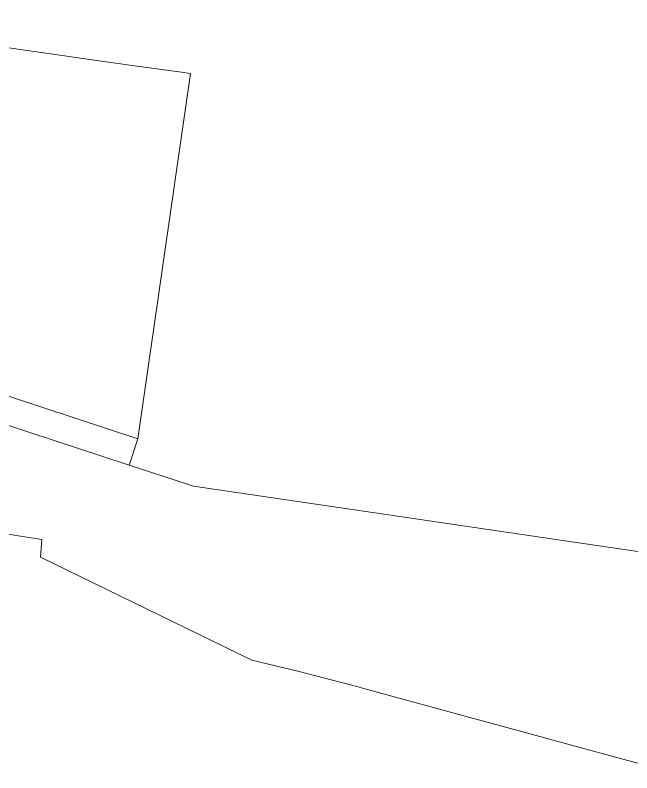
# Model space of a CAD drawing. Header units: metres. Extents: x 255732 to 259619, y 6266370 to 6267655.
# Drawn here: x 257224 to 257675, y 6267100 to 6267655 of the extents above; entities that cross this region are included whole.
import ezdxf

# ---------------------------------------------------------------- set-up
doc = ezdxf.new("R2010")
doc.units = ezdxf.units.M
doc.layers.add('Cadastre Land Parcels_SP_EXT', color=9, linetype='Continuous', lineweight=5)
doc.layers.add('Cadastre Roads_SP_EXT', color=9, linetype='Continuous', lineweight=5)

msp = doc.modelspace()

# ---------------------------------------------------------------- linework, layer by layer
at = {"layer": 'Cadastre Land Parcels_SP_EXT', "linetype": 'Continuous'}
msp.add_lwpolyline([(257075.94, 6267651.43), (257052.75, 6267654.77), (257050.38, 6267638.89), (257047.78, 6267621.13), (257044.07, 6267595.63), (257040.33, 6267569.81), (257026.08, 6267471.42), (257012.21, 6267443.95), (257313.75, 6267344.87), (257352.19, 6267612.03), (257345.67, 6267612.96), (257327.56, 6267615.48), (257309.44, 6267618), (257285.3, 6267621.36), (257205.32, 6267632.84), (257185.3, 6267635.73), (257165.58, 6267638.56), (257135.7, 6267642.85), (257105.82, 6267647.14), (257075.94, 6267651.43)], close=True, dxfattribs=at)
msp.add_lwpolyline([(257952.81, 6267222.08), (257659.64, 6267265.25), (257354.29, 6267310.14), (257307.4, 6267325.52), (257011.71, 6267422.55), (256995.43, 6267392.79), (257048.73, 6267360.69), (257092.03, 6267348.58), (257106.13, 6267344.64), (257119.47, 6267340.92), (257124.46, 6267339.52), (257132.34, 6267332.6), (257149.48, 6267317.56), (257193.47, 6267278.94), (257243.3, 6267271.14), (257242.48, 6267258.31), (257397.19, 6267182.87), (257431.8, 6267174.65), (257473.94, 6267163.52), (257479.17, 6267162.1), (257556.65, 6267140.99), (257570.41, 6267137.22), (257649.81, 6267115.59), (257705.56, 6267100.43)], dxfattribs=at)
at = {"layer": 'Cadastre Roads_SP_EXT', "linetype": 'Continuous'}
msp.add_lwpolyline([(257313.75, 6267344.87), (257012.21, 6267443.95), (256987.19, 6267397.75), (256991.07, 6267395.41), (256995.43, 6267392.79), (257011.71, 6267422.55), (257307.4, 6267325.52), (257313.75, 6267344.87)], close=True, dxfattribs=at)

doc.saveas('drawing.dxf')
